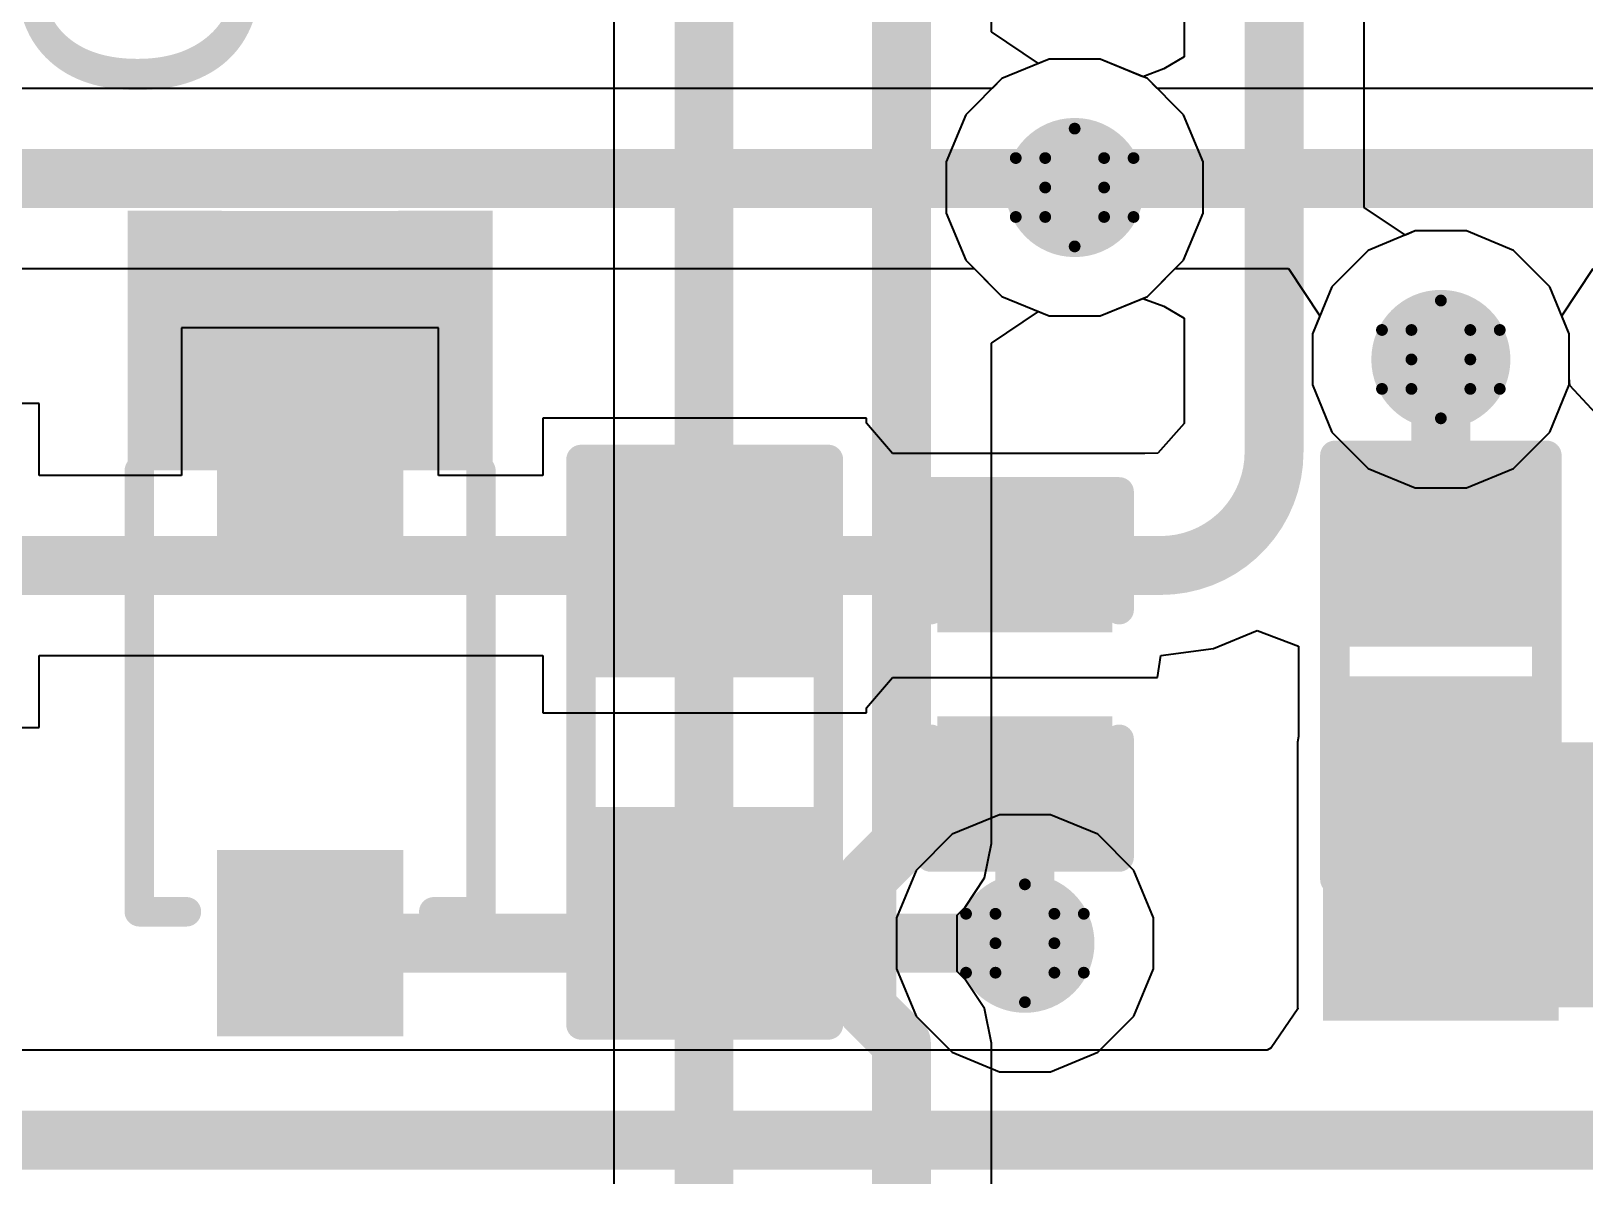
# Model space of a CAD drawing. Header units: inches. Extents: x 24 to 500, y 68 to 269.
# Drawn here: x 338.06 to 344.76, y 132.84 to 137.77 of the extents above; entities that cross this region are included whole.
import ezdxf

# ---------------------------------------------------------------- set-up
doc = ezdxf.new("R2010")
doc.units = ezdxf.units.IN
for name, color, linetype in [('Bottom Layer', 5, 'Continuous'), ('Drill Drawing', 1, 'Continuous'), ('Layer 1', 16, 'Continuous'), ('Layer 2', 76, 'Continuous'), ('Top Layer', 1, 'Continuous'), ('Top Overlay', 2, 'Continuous'), ('Top Paste', 8, 'Continuous'), ('Top Solder', 216, 'Continuous'), ('Via Holes', 16, 'Continuous')]:
    doc.layers.add(name, color=color, linetype=linetype)
doc.styles.add('Arial', font='', dxfattribs={"height": 0.2})
doc.styles.get('Arial').set_extended_font_data('Arial')

# ---------------------------------------------------------------- blocks, each defined once
blk = doc.blocks.new('LED_0402_51')
at = {"layer": 'Top Layer'}
for points in [[(-0.785, 0.36), (-0.165, 0.36), (-0.165, -0.36), (-0.785, -0.36)], [(0.165, 0.36), (0.785, 0.36), (0.785, -0.36), (0.165, -0.36)]]:
    blk.add_hatch(color=1, dxfattribs=at).paths.add_polyline_path(points)
at = {"layer": 'Top Overlay'}
blk.add_hatch(color=2, dxfattribs=at).paths.add_polyline_path([(0.94, -0.5081), (1.5496, -0.5081), (1.5496, 0.5079), (0.94, 0.5079)])
at = {"layer": 'Top Paste'}
for points in [[(-0.785, 0.36), (-0.165, 0.36), (-0.165, -0.36), (-0.785, -0.36)], [(0.165, 0.36), (0.785, 0.36), (0.785, -0.36), (0.165, -0.36)]]:
    blk.add_hatch(color=8, dxfattribs=at).paths.add_polyline_path(points)
at = {"layer": 'Top Solder'}
for points in [[(-0.8866, 0.4616), (-0.0634, 0.4616), (-0.0634, -0.4616), (-0.8866, -0.4616)], [(0.0634, 0.4616), (0.8866, 0.4616), (0.8866, -0.4616), (0.0634, -0.4616)]]:
    blk.add_hatch(color=216, dxfattribs=at).paths.add_polyline_path(points)
at = {"layer": 'Top Overlay'}
for points in [[(-0.889, -0.4572, 0.127, 0.127, 0), (-0.889, 0.4572, 0.127, 0.127, 0)], [(0.9398, 0.4572, 0.127, 0.127, 0), (-0.889, 0.4572, 0.127, 0.127, 0)], [(0.9398, -0.4572, 0.127, 0.127, 0), (0.9398, 0.4572, 0.127, 0.127, 0)], [(0.9398, -0.4572, 0.127, 0.127, 0), (-0.889, -0.4572, 0.127, 0.127, 0)]]:
    blk.add_lwpolyline(points, format="xyseb", dxfattribs=at)
for points in [[(-0.9207, 0.4572, 0.0635, 0.0635, 1), (-0.8572, 0.4572, 0.0635, 0.0635, 1)], [(-0.9207, 0.4572, 0.0635, 0.0635, 1), (-0.8572, 0.4572, 0.0635, 0.0635, 1)], [(0.908, 0.4572, 0.0635, 0.0635, 1), (0.9715, 0.4572, 0.0635, 0.0635, 1)], [(0.908, 0.4572, 0.0635, 0.0635, 1), (0.9715, 0.4572, 0.0635, 0.0635, 1)], [(-0.9207, -0.4572, 0.0635, 0.0635, 1), (-0.8572, -0.4572, 0.0635, 0.0635, 1)], [(-0.9207, -0.4572, 0.0635, 0.0635, 1), (-0.8572, -0.4572, 0.0635, 0.0635, 1)], [(0.908, -0.4572, 0.0635, 0.0635, 1), (0.9715, -0.4572, 0.0635, 0.0635, 1)], [(0.908, -0.4572, 0.0635, 0.0635, 1), (0.9715, -0.4572, 0.0635, 0.0635, 1)]]:
    blk.add_lwpolyline(points, format="xyseb", close=True, dxfattribs=at)
blk = doc.blocks.new('R___0603_144')
at = {"layer": 'Top Layer'}
for points in [[(-0.381, 0.4445), (-0.381, -0.4445), (-1.143, -0.4445), (-1.143, 0.4445)], [(1.143, 0.4445), (1.143, -0.4445), (0.381, -0.4445), (0.381, 0.4445)]]:
    blk.add_hatch(color=1, dxfattribs=at).paths.add_polyline_path(points)
at = {"layer": 'Top Paste'}
for points in [[(-0.381, 0.4445), (-0.381, -0.4445), (-1.143, -0.4445), (-1.143, 0.4445)], [(1.143, 0.4445), (1.143, -0.4445), (0.381, -0.4445), (0.381, 0.4445)]]:
    blk.add_hatch(color=8, dxfattribs=at).paths.add_polyline_path(points)
at = {"layer": 'Top Solder'}
for points in [[(-0.2794, 0.5461), (-0.2794, -0.5461), (-1.2446, -0.5461), (-1.2446, 0.5461)], [(1.2446, 0.5461), (1.2446, -0.5461), (0.2794, -0.5461), (0.2794, 0.5461)]]:
    blk.add_hatch(color=216, dxfattribs=at).paths.add_polyline_path(points)
at = {"layer": 'Top Overlay'}
for points in [[(-1.2192, 0.5334, 0.127, 0.127, 0), (1.2192, 0.5334, 0.127, 0.127, 0)], [(-1.2192, 0.5334, 0.127, 0.127, 0), (-1.2192, -0.5334, 0.127, 0.127, 0)], [(1.2192, 0.5334, 0.127, 0.127, 0), (1.2192, -0.5334, 0.127, 0.127, 0)], [(-1.2192, -0.5334, 0.127, 0.127, 0), (1.2192, -0.5334, 0.127, 0.127, 0)]]:
    blk.add_lwpolyline(points, format="xyseb", dxfattribs=at)
for points in [[(-1.251, 0.5334, 0.0635, 0.0635, 1), (-1.1875, 0.5334, 0.0635, 0.0635, 1)], [(-1.251, 0.5334, 0.0635, 0.0635, 1), (-1.1875, 0.5334, 0.0635, 0.0635, 1)], [(1.1874, 0.5334, 0.0635, 0.0635, 1), (1.2509, 0.5334, 0.0635, 0.0635, 1)], [(1.1874, 0.5334, 0.0635, 0.0635, 1), (1.2509, 0.5334, 0.0635, 0.0635, 1)], [(-1.251, -0.5334, 0.0635, 0.0635, 1), (-1.1875, -0.5334, 0.0635, 0.0635, 1)], [(-1.251, -0.5334, 0.0635, 0.0635, 1), (-1.1875, -0.5334, 0.0635, 0.0635, 1)], [(1.1874, -0.5334, 0.0635, 0.0635, 1), (1.2509, -0.5334, 0.0635, 0.0635, 1)], [(1.1874, -0.5334, 0.0635, 0.0635, 1), (1.2509, -0.5334, 0.0635, 0.0635, 1)]]:
    blk.add_lwpolyline(points, format="xyseb", close=True, dxfattribs=at)
blk = doc.blocks.new('SOD323F_202')
at = {"layer": 'Top Layer'}
for points in [[(-1.35, 0.3), (-0.75, 0.3), (-0.75, -0.3), (-1.35, -0.3)], [(0.75, 0.3), (1.35, 0.3), (1.35, -0.3), (0.75, -0.3)]]:
    blk.add_hatch(color=1, dxfattribs=at).paths.add_polyline_path(points)
at = {"layer": 'Top Overlay'}
for points in [[(0.9898, 0.3811), (2.1096, 0.3811), (2.1096, 0.7875), (0.9898, 0.7875)], [(1.4221, -0.4067), (2.1079, -0.4067), (2.1079, 0.4569), (1.4221, 0.4569)], [(0.9898, -0.7873), (2.1096, -0.7873), (2.1096, -0.3809), (0.9898, -0.3809)]]:
    blk.add_hatch(color=2, dxfattribs=at).paths.add_polyline_path(points)
at = {"layer": 'Top Paste'}
for points in [[(-1.35, 0.3), (-0.75, 0.3), (-0.75, -0.3), (-1.35, -0.3)], [(0.75, 0.3), (1.35, 0.3), (1.35, -0.3), (0.75, -0.3)]]:
    blk.add_hatch(color=8, dxfattribs=at).paths.add_polyline_path(points)
at = {"layer": 'Top Solder'}
for points in [[(-1.4516, 0.4016), (-0.6484, 0.4016), (-0.6484, -0.4016), (-1.4516, -0.4016)], [(0.6484, 0.4016), (1.4516, 0.4016), (1.4516, -0.4016), (0.6484, -0.4016)]]:
    blk.add_hatch(color=216, dxfattribs=at).paths.add_polyline_path(points)
at = {"layer": 'Top Overlay'}
for points in [[(-0.9144, 0.7366, 0.127, 0.127, 0), (0.9884, 0.7366, 0.127, 0.127, 0)], [(-0.9144, 0.7366, 0.127, 0.127, 0), (-0.9144, 0.5334, 0.127, 0.127, 0)], [(-0.9144, -0.5334, 0.127, 0.127, 0), (-0.9144, -0.7366, 0.127, 0.127, 0)], [(-0.9144, -0.7366, 0.127, 0.127, 0), (0.9884, -0.7366, 0.127, 0.127, 0)]]:
    blk.add_lwpolyline(points, format="xyseb", dxfattribs=at)
for points in [[(-0.9462, 0.7366, 0.0635, 0.0635, 1), (-0.8827, 0.7366, 0.0635, 0.0635, 1)], [(-0.9462, 0.7366, 0.0635, 0.0635, 1), (-0.8827, 0.7366, 0.0635, 0.0635, 1)], [(0.9567, 0.7366, 0.0635, 0.0635, 1), (1.0202, 0.7366, 0.0635, 0.0635, 1)], [(-0.9462, 0.5334, 0.0635, 0.0635, 1), (-0.8827, 0.5334, 0.0635, 0.0635, 1)], [(-0.9462, -0.5334, 0.0635, 0.0635, 1), (-0.8827, -0.5334, 0.0635, 0.0635, 1)], [(-0.9462, -0.7366, 0.0635, 0.0635, 1), (-0.8827, -0.7366, 0.0635, 0.0635, 1)], [(-0.9462, -0.7366, 0.0635, 0.0635, 1), (-0.8827, -0.7366, 0.0635, 0.0635, 1)], [(0.9567, -0.7366, 0.0635, 0.0635, 1), (1.0202, -0.7366, 0.0635, 0.0635, 1)]]:
    blk.add_lwpolyline(points, format="xyseb", close=True, dxfattribs=at)
blk = doc.blocks.new('C___0402_241')
at = {"layer": 'Top Layer'}
for points in [[(-0.6985, -0.3175), (-0.6985, 0.3175), (-0.2413, 0.3175), (-0.2413, -0.3175)], [(0.2413, -0.3175), (0.2413, 0.3175), (0.6985, 0.3175), (0.6985, -0.3175)]]:
    blk.add_hatch(color=1, dxfattribs=at).paths.add_polyline_path(points)
at = {"layer": 'Top Paste'}
for points in [[(-0.6985, -0.3175), (-0.6985, 0.3175), (-0.2413, 0.3175), (-0.2413, -0.3175)], [(0.2413, -0.3175), (0.2413, 0.3175), (0.6985, 0.3175), (0.6985, -0.3175)]]:
    blk.add_hatch(color=8, dxfattribs=at).paths.add_polyline_path(points)
at = {"layer": 'Top Solder'}
for points in [[(-0.7585, -0.3775), (-0.7585, 0.3775), (-0.1813, 0.3775), (-0.1813, -0.3775)], [(0.1813, -0.3775), (0.1813, 0.3775), (0.7585, 0.3775), (0.7585, -0.3775)]]:
    blk.add_hatch(color=216, dxfattribs=at).paths.add_polyline_path(points)
at = {"layer": 'Top Overlay'}
for points in [[(-0.7874, 0.4064, 0.127, 0.127, 0), (-0.7874, -0.4064, 0.127, 0.127, 0)], [(-0.7874, 0.4064, 0.127, 0.127, 0), (-0.2794, 0.4064, 0.127, 0.127, 0)], [(0.2794, 0.4064, 0.127, 0.127, 0), (0.7874, 0.4064, 0.127, 0.127, 0)], [(0.7874, 0.4064, 0.127, 0.127, 0), (0.7874, -0.4064, 0.127, 0.127, 0)], [(-0.7874, -0.4064, 0.127, 0.127, 0), (-0.2794, -0.4064, 0.127, 0.127, 0)], [(0.2794, -0.4064, 0.127, 0.127, 0), (0.7874, -0.4064, 0.127, 0.127, 0)]]:
    blk.add_lwpolyline(points, format="xyseb", dxfattribs=at)
for points in [[(-0.8192, 0.4064, 0.0635, 0.0635, 1), (-0.7557, 0.4064, 0.0635, 0.0635, 1)], [(-0.8192, 0.4064, 0.0635, 0.0635, 1), (-0.7557, 0.4064, 0.0635, 0.0635, 1)], [(-0.3112, 0.4064, 0.0635, 0.0635, 1), (-0.2477, 0.4064, 0.0635, 0.0635, 1)], [(0.2476, 0.4064, 0.0635, 0.0635, 1), (0.3111, 0.4064, 0.0635, 0.0635, 1)], [(0.7556, 0.4064, 0.0635, 0.0635, 1), (0.8191, 0.4064, 0.0635, 0.0635, 1)], [(0.7556, 0.4064, 0.0635, 0.0635, 1), (0.8191, 0.4064, 0.0635, 0.0635, 1)], [(-0.8192, -0.4064, 0.0635, 0.0635, 1), (-0.7557, -0.4064, 0.0635, 0.0635, 1)], [(-0.8192, -0.4064, 0.0635, 0.0635, 1), (-0.7557, -0.4064, 0.0635, 0.0635, 1)], [(-0.3112, -0.4064, 0.0635, 0.0635, 1), (-0.2477, -0.4064, 0.0635, 0.0635, 1)], [(0.2476, -0.4064, 0.0635, 0.0635, 1), (0.3111, -0.4064, 0.0635, 0.0635, 1)], [(0.7556, -0.4064, 0.0635, 0.0635, 1), (0.8191, -0.4064, 0.0635, 0.0635, 1)], [(0.7556, -0.4064, 0.0635, 0.0635, 1), (0.8191, -0.4064, 0.0635, 0.0635, 1)]]:
    blk.add_lwpolyline(points, format="xyseb", close=True, dxfattribs=at)

msp = doc.modelspace()

# ---------------------------------------------------------------- hatches: boundary and pattern name
at = {"layer": 'Bottom Layer'}
h = msp.add_hatch(color=5, dxfattribs=at)
edge = h.paths.add_edge_path()
edge.add_arc((342.5652, 137.0958), 0.3, 0, 360)
h = msp.add_hatch(color=5, dxfattribs=at)
edge = h.paths.add_edge_path()
edge.add_arc((344.1446, 136.3544), 0.3, 0, 360)
h = msp.add_hatch(color=5, dxfattribs=at)
edge = h.paths.add_edge_path()
edge.add_arc((342.3507, 133.8368), 0.3, 0, 360)
at = {"layer": 'Layer 1'}
h = msp.add_hatch(color=16, dxfattribs=at)
edge = h.paths.add_edge_path()
edge.add_arc((342.5652, 137.0958), 0.3, 0, 360)
h = msp.add_hatch(color=16, dxfattribs=at)
edge = h.paths.add_edge_path()
edge.add_arc((344.1446, 136.3544), 0.3, 0, 360)
h = msp.add_hatch(color=16, dxfattribs=at)
edge = h.paths.add_edge_path()
edge.add_arc((342.3507, 133.8368), 0.3, 0, 360)
at = {"layer": 'Layer 2'}
h = msp.add_hatch(color=76, dxfattribs=at)
edge = h.paths.add_edge_path()
edge.add_arc((342.5652, 137.0958), 0.3, 0, 360)
h = msp.add_hatch(color=76, dxfattribs=at)
edge = h.paths.add_edge_path()
edge.add_arc((344.1446, 136.3544), 0.3, 0, 360)
h = msp.add_hatch(color=76, dxfattribs=at)
edge = h.paths.add_edge_path()
edge.add_arc((342.3507, 133.8368), 0.3, 0, 360)
at = {"layer": 'Top Layer'}
h = msp.add_hatch(color=1, dxfattribs=at)
edge = h.paths.add_edge_path()
edge.add_arc((342.5652, 137.0958), 0.3, 0, 360)
h = msp.add_hatch(color=1, dxfattribs=at)
edge = h.paths.add_edge_path()
edge.add_arc((344.1446, 136.3544), 0.3, 0, 360)
msp.add_hatch(color=1, dxfattribs=at).paths.add_polyline_path([(343.7846, 133.5608), (345.8512, 133.5608), (345.8512, 134.7038), (343.7846, 134.7038)])
h = msp.add_hatch(color=1, dxfattribs=at)
edge = h.paths.add_edge_path()
edge.add_arc((342.3507, 133.8368), 0.3, 0, 360)
at = {"layer": 'Via Holes'}
h = msp.add_hatch(color=7, dxfattribs=at)
edge = h.paths.add_edge_path()
edge.add_arc((342.5652, 137.0958), 0.15, 0, 360)
h = msp.add_hatch(color=7, dxfattribs=at)
edge = h.paths.add_edge_path()
edge.add_arc((344.1446, 136.3544), 0.15, 0, 360)
h = msp.add_hatch(color=7, dxfattribs=at)
edge = h.paths.add_edge_path()
edge.add_arc((342.3507, 133.8368), 0.15, 0, 360)

# ---------------------------------------------------------------- linework, layer by layer
at = {"layer": 'Bottom Layer'}
for p, q in [((342.2065, 137.7666), (342.2065, 142.5464)), ((340.5784, 139.6603), (340.5784, 131.9134)), ((342.4095, 137.6309), (342.2065, 137.7666)), ((342.455, 137.6498), (342.4095, 137.6309)), ((342.6754, 137.6498), (342.455, 137.6498)), ((342.879, 137.5655), (342.6754, 137.6498)), ((342.9214, 137.5231), (342.879, 137.5655)), ((351.6376, 137.5231), (342.9214, 137.5231)), ((342.879, 136.6261), (342.999, 136.7461)), ((342.999, 136.7461), (343.4877, 136.7461)), ((343.4877, 136.7461), (343.6232, 136.5431)), ((344.666, 136.5431), (344.8015, 136.7461)), ((342.6754, 136.5418), (342.879, 136.6261)), ((342.2065, 136.425), (342.4095, 136.5606)), ((342.4095, 136.5606), (342.455, 136.5418)), ((342.455, 136.5418), (342.6754, 136.5418)), ((343.6232, 136.5431), (343.5906, 136.4646)), ((344.6986, 136.4646), (344.666, 136.5431)), ((342.2065, 134.2672), (342.2065, 136.425)), ((343.5906, 136.4646), (343.5906, 136.2442)), ((344.6986, 136.2442), (344.6986, 136.4646)), ((343.5906, 136.2442), (343.6749, 136.0405)), ((344.6143, 136.0405), (344.6986, 136.2442)), ((343.6749, 136.0405), (343.8308, 135.8847)), ((344.4584, 135.8847), (344.6143, 136.0405)), ((343.8308, 135.8847), (344.0344, 135.8004)), ((344.2548, 135.8004), (344.4584, 135.8847)), ((344.0344, 135.8004), (344.2548, 135.8004)), ((342.177, 134.1186), (342.2065, 134.2672)), ((342.0927, 133.9926), (342.177, 134.1186)), ((342.0582, 133.958), (342.0927, 133.9926)), ((342.0582, 133.7156), (342.0582, 133.958)), ((342.0927, 133.6811), (342.0582, 133.7156)), ((342.177, 133.555), (342.0927, 133.6811)), ((342.2065, 133.4064), (342.177, 133.555)), ((342.2065, 129.6084), (342.2065, 133.4064))]:
    msp.add_line(p, q, dxfattribs=at)
for points in [[(340.9668, 131.524, 0.254, 0.254, 0), (340.9668, 142.9386, 0.254, 0.254, 0)], [(341.8181, 134.2672, 0.254, 0.254, 0), (341.8181, 142.9414, 0.254, 0.254, 0)], [(342.5652, 137.0958, 0.254, 0.254, 0), (342.604, 137.1346, 0.254, 0.254, 0)], [(342.604, 137.1346, 0.254, 0.254, 0), (351.6376, 137.1346, 0.254, 0.254, 0)], [(341.6697, 134.1189, 0.254, 0.254, 0), (341.8181, 134.2672, 0.254, 0.254, 0)], [(341.6697, 133.5547, 0.254, 0.254, 0), (341.6697, 134.1189, 0.254, 0.254, 0)], [(341.6697, 133.5547, 0.254, 0.254, 0), (341.8181, 133.4064, 0.254, 0.254, 0)], [(341.8181, 128.5899, 0.254, 0.254, 0), (341.8181, 133.4064, 0.254, 0.254, 0)]]:
    msp.add_lwpolyline(points, format="xyseb", dxfattribs=at)
for points in [[(342.5405, 137.1346, 0.127, 0.127, 1), (342.6675, 137.1346, 0.127, 0.127, 1)], [(342.5405, 137.1346, 0.127, 0.127, 1), (342.6675, 137.1346, 0.127, 0.127, 1)], [(342.5017, 137.0958, 0.127, 0.127, 1), (342.6287, 137.0958, 0.127, 0.127, 1)], [(341.7546, 134.2672, 0.127, 0.127, 1), (341.8816, 134.2672, 0.127, 0.127, 1)], [(341.7546, 134.2672, 0.127, 0.127, 1), (341.8816, 134.2672, 0.127, 0.127, 1)], [(341.6062, 134.1189, 0.127, 0.127, 1), (341.7332, 134.1189, 0.127, 0.127, 1)], [(341.6062, 134.1189, 0.127, 0.127, 1), (341.7332, 134.1189, 0.127, 0.127, 1)], [(341.6062, 133.5547, 0.127, 0.127, 1), (341.7332, 133.5547, 0.127, 0.127, 1)], [(341.6062, 133.5547, 0.127, 0.127, 1), (341.7332, 133.5547, 0.127, 0.127, 1)], [(341.7546, 133.4064, 0.127, 0.127, 1), (341.8816, 133.4064, 0.127, 0.127, 1)], [(341.7546, 133.4064, 0.127, 0.127, 1), (341.8816, 133.4064, 0.127, 0.127, 1)]]:
    msp.add_lwpolyline(points, format="xyseb", close=True, dxfattribs=at)
at = {"layer": 'Drill Drawing'}
for points in [[(342.4382, 137.2228, 0.0508, 0.0508, 0), (342.5652, 137.3498, 0.0508, 0.0508, 0)], [(342.5652, 137.3498, 0.0508, 0.0508, 0), (342.6922, 137.2228, 0.0508, 0.0508, 0)], [(342.3112, 137.2228, 0.0508, 0.0508, 0), (342.4382, 137.0958, 0.0508, 0.0508, 0)], [(342.3112, 137.2228, 0.0508, 0.0508, 0), (342.4382, 137.2228, 0.0508, 0.0508, 0)], [(342.6922, 137.2228, 0.0508, 0.0508, 0), (342.8192, 137.2228, 0.0508, 0.0508, 0)], [(342.6922, 137.0958, 0.0508, 0.0508, 0), (342.8192, 137.2228, 0.0508, 0.0508, 0)], [(342.3112, 136.9688, 0.0508, 0.0508, 0), (342.4382, 137.0958, 0.0508, 0.0508, 0)], [(342.6922, 137.0958, 0.0508, 0.0508, 0), (342.8192, 136.9688, 0.0508, 0.0508, 0)], [(342.3112, 136.9688, 0.0508, 0.0508, 0), (342.4382, 136.9688, 0.0508, 0.0508, 0)], [(342.4382, 136.9688, 0.0508, 0.0508, 0), (342.5652, 136.8418, 0.0508, 0.0508, 0)], [(342.5652, 136.8418, 0.0508, 0.0508, 0), (342.6922, 136.9688, 0.0508, 0.0508, 0)], [(342.6922, 136.9688, 0.0508, 0.0508, 0), (342.8192, 136.9688, 0.0508, 0.0508, 0)], [(344.0176, 136.4814, 0.0508, 0.0508, 0), (344.1446, 136.6084, 0.0508, 0.0508, 0)], [(344.1446, 136.6084, 0.0508, 0.0508, 0), (344.2716, 136.4814, 0.0508, 0.0508, 0)], [(343.8906, 136.4814, 0.0508, 0.0508, 0), (344.0176, 136.3544, 0.0508, 0.0508, 0)], [(343.8906, 136.4814, 0.0508, 0.0508, 0), (344.0176, 136.4814, 0.0508, 0.0508, 0)], [(344.2716, 136.4814, 0.0508, 0.0508, 0), (344.3986, 136.4814, 0.0508, 0.0508, 0)], [(344.2716, 136.3544, 0.0508, 0.0508, 0), (344.3986, 136.4814, 0.0508, 0.0508, 0)], [(343.8906, 136.2274, 0.0508, 0.0508, 0), (344.0176, 136.3544, 0.0508, 0.0508, 0)], [(344.2716, 136.3544, 0.0508, 0.0508, 0), (344.3986, 136.2274, 0.0508, 0.0508, 0)], [(343.8906, 136.2274, 0.0508, 0.0508, 0), (344.0176, 136.2274, 0.0508, 0.0508, 0)], [(344.0176, 136.2274, 0.0508, 0.0508, 0), (344.1446, 136.1004, 0.0508, 0.0508, 0)], [(344.1446, 136.1004, 0.0508, 0.0508, 0), (344.2716, 136.2274, 0.0508, 0.0508, 0)], [(344.2716, 136.2274, 0.0508, 0.0508, 0), (344.3986, 136.2274, 0.0508, 0.0508, 0)], [(342.2237, 133.9638, 0.0508, 0.0508, 0), (342.3507, 134.0908, 0.0508, 0.0508, 0)], [(342.3507, 134.0908, 0.0508, 0.0508, 0), (342.4777, 133.9638, 0.0508, 0.0508, 0)], [(342.0967, 133.9638, 0.0508, 0.0508, 0), (342.2237, 133.8368, 0.0508, 0.0508, 0)], [(342.0967, 133.9638, 0.0508, 0.0508, 0), (342.2237, 133.9638, 0.0508, 0.0508, 0)], [(342.4777, 133.9638, 0.0508, 0.0508, 0), (342.6047, 133.9638, 0.0508, 0.0508, 0)], [(342.4777, 133.8368, 0.0508, 0.0508, 0), (342.6047, 133.9638, 0.0508, 0.0508, 0)], [(342.0967, 133.7098, 0.0508, 0.0508, 0), (342.2237, 133.8368, 0.0508, 0.0508, 0)], [(342.4777, 133.8368, 0.0508, 0.0508, 0), (342.6047, 133.7098, 0.0508, 0.0508, 0)], [(342.0967, 133.7098, 0.0508, 0.0508, 0), (342.2237, 133.7098, 0.0508, 0.0508, 0)], [(342.2237, 133.7098, 0.0508, 0.0508, 0), (342.3507, 133.5828, 0.0508, 0.0508, 0)], [(342.3507, 133.5828, 0.0508, 0.0508, 0), (342.4777, 133.7098, 0.0508, 0.0508, 0)], [(342.4777, 133.7098, 0.0508, 0.0508, 0), (342.6047, 133.7098, 0.0508, 0.0508, 0)]]:
    msp.add_lwpolyline(points, format="xyseb", dxfattribs=at)
for points in [[(342.5525, 137.3498, 0.0254, 0.0254, 1), (342.5779, 137.3498, 0.0254, 0.0254, 1)], [(342.5525, 137.3498, 0.0254, 0.0254, 1), (342.5779, 137.3498, 0.0254, 0.0254, 1)], [(342.2985, 137.2228, 0.0254, 0.0254, 1), (342.3239, 137.2228, 0.0254, 0.0254, 1)], [(342.2985, 137.2228, 0.0254, 0.0254, 1), (342.3239, 137.2228, 0.0254, 0.0254, 1)], [(342.4255, 137.2228, 0.0254, 0.0254, 1), (342.4509, 137.2228, 0.0254, 0.0254, 1)], [(342.4255, 137.2228, 0.0254, 0.0254, 1), (342.4509, 137.2228, 0.0254, 0.0254, 1)], [(342.6795, 137.2228, 0.0254, 0.0254, 1), (342.7049, 137.2228, 0.0254, 0.0254, 1)], [(342.6795, 137.2228, 0.0254, 0.0254, 1), (342.7049, 137.2228, 0.0254, 0.0254, 1)], [(342.8065, 137.2228, 0.0254, 0.0254, 1), (342.8319, 137.2228, 0.0254, 0.0254, 1)], [(342.8065, 137.2228, 0.0254, 0.0254, 1), (342.8319, 137.2228, 0.0254, 0.0254, 1)], [(342.4255, 137.0958, 0.0254, 0.0254, 1), (342.4509, 137.0958, 0.0254, 0.0254, 1)], [(342.4255, 137.0958, 0.0254, 0.0254, 1), (342.4509, 137.0958, 0.0254, 0.0254, 1)], [(342.6795, 137.0958, 0.0254, 0.0254, 1), (342.7049, 137.0958, 0.0254, 0.0254, 1)], [(342.6795, 137.0958, 0.0254, 0.0254, 1), (342.7049, 137.0958, 0.0254, 0.0254, 1)], [(342.2985, 136.9688, 0.0254, 0.0254, 1), (342.3239, 136.9688, 0.0254, 0.0254, 1)], [(342.2985, 136.9688, 0.0254, 0.0254, 1), (342.3239, 136.9688, 0.0254, 0.0254, 1)], [(342.4255, 136.9688, 0.0254, 0.0254, 1), (342.4509, 136.9688, 0.0254, 0.0254, 1)], [(342.4255, 136.9688, 0.0254, 0.0254, 1), (342.4509, 136.9688, 0.0254, 0.0254, 1)], [(342.6795, 136.9688, 0.0254, 0.0254, 1), (342.7049, 136.9688, 0.0254, 0.0254, 1)], [(342.6795, 136.9688, 0.0254, 0.0254, 1), (342.7049, 136.9688, 0.0254, 0.0254, 1)], [(342.8065, 136.9688, 0.0254, 0.0254, 1), (342.8319, 136.9688, 0.0254, 0.0254, 1)], [(342.8065, 136.9688, 0.0254, 0.0254, 1), (342.8319, 136.9688, 0.0254, 0.0254, 1)], [(342.5525, 136.8418, 0.0254, 0.0254, 1), (342.5779, 136.8418, 0.0254, 0.0254, 1)], [(342.5525, 136.8418, 0.0254, 0.0254, 1), (342.5779, 136.8418, 0.0254, 0.0254, 1)], [(344.1319, 136.6084, 0.0254, 0.0254, 1), (344.1573, 136.6084, 0.0254, 0.0254, 1)], [(344.1319, 136.6084, 0.0254, 0.0254, 1), (344.1573, 136.6084, 0.0254, 0.0254, 1)], [(343.8779, 136.4814, 0.0254, 0.0254, 1), (343.9033, 136.4814, 0.0254, 0.0254, 1)], [(343.8779, 136.4814, 0.0254, 0.0254, 1), (343.9033, 136.4814, 0.0254, 0.0254, 1)], [(344.0049, 136.4814, 0.0254, 0.0254, 1), (344.0303, 136.4814, 0.0254, 0.0254, 1)], [(344.0049, 136.4814, 0.0254, 0.0254, 1), (344.0303, 136.4814, 0.0254, 0.0254, 1)], [(344.2589, 136.4814, 0.0254, 0.0254, 1), (344.2843, 136.4814, 0.0254, 0.0254, 1)], [(344.2589, 136.4814, 0.0254, 0.0254, 1), (344.2843, 136.4814, 0.0254, 0.0254, 1)], [(344.3859, 136.4814, 0.0254, 0.0254, 1), (344.4113, 136.4814, 0.0254, 0.0254, 1)], [(344.3859, 136.4814, 0.0254, 0.0254, 1), (344.4113, 136.4814, 0.0254, 0.0254, 1)], [(344.0049, 136.3544, 0.0254, 0.0254, 1), (344.0303, 136.3544, 0.0254, 0.0254, 1)], [(344.0049, 136.3544, 0.0254, 0.0254, 1), (344.0303, 136.3544, 0.0254, 0.0254, 1)], [(344.2589, 136.3544, 0.0254, 0.0254, 1), (344.2843, 136.3544, 0.0254, 0.0254, 1)], [(344.2589, 136.3544, 0.0254, 0.0254, 1), (344.2843, 136.3544, 0.0254, 0.0254, 1)], [(343.8779, 136.2274, 0.0254, 0.0254, 1), (343.9033, 136.2274, 0.0254, 0.0254, 1)], [(343.8779, 136.2274, 0.0254, 0.0254, 1), (343.9033, 136.2274, 0.0254, 0.0254, 1)], [(344.0049, 136.2274, 0.0254, 0.0254, 1), (344.0303, 136.2274, 0.0254, 0.0254, 1)], [(344.0049, 136.2274, 0.0254, 0.0254, 1), (344.0303, 136.2274, 0.0254, 0.0254, 1)], [(344.2589, 136.2274, 0.0254, 0.0254, 1), (344.2843, 136.2274, 0.0254, 0.0254, 1)], [(344.2589, 136.2274, 0.0254, 0.0254, 1), (344.2843, 136.2274, 0.0254, 0.0254, 1)], [(344.3859, 136.2274, 0.0254, 0.0254, 1), (344.4113, 136.2274, 0.0254, 0.0254, 1)], [(344.3859, 136.2274, 0.0254, 0.0254, 1), (344.4113, 136.2274, 0.0254, 0.0254, 1)], [(344.1319, 136.1004, 0.0254, 0.0254, 1), (344.1573, 136.1004, 0.0254, 0.0254, 1)], [(344.1319, 136.1004, 0.0254, 0.0254, 1), (344.1573, 136.1004, 0.0254, 0.0254, 1)], [(342.338, 134.0908, 0.0254, 0.0254, 1), (342.3634, 134.0908, 0.0254, 0.0254, 1)], [(342.338, 134.0908, 0.0254, 0.0254, 1), (342.3634, 134.0908, 0.0254, 0.0254, 1)], [(342.084, 133.9638, 0.0254, 0.0254, 1), (342.1094, 133.9638, 0.0254, 0.0254, 1)], [(342.084, 133.9638, 0.0254, 0.0254, 1), (342.1094, 133.9638, 0.0254, 0.0254, 1)], [(342.211, 133.9638, 0.0254, 0.0254, 1), (342.2364, 133.9638, 0.0254, 0.0254, 1)], [(342.211, 133.9638, 0.0254, 0.0254, 1), (342.2364, 133.9638, 0.0254, 0.0254, 1)], [(342.465, 133.9638, 0.0254, 0.0254, 1), (342.4904, 133.9638, 0.0254, 0.0254, 1)], [(342.465, 133.9638, 0.0254, 0.0254, 1), (342.4904, 133.9638, 0.0254, 0.0254, 1)], [(342.592, 133.9638, 0.0254, 0.0254, 1), (342.6174, 133.9638, 0.0254, 0.0254, 1)], [(342.592, 133.9638, 0.0254, 0.0254, 1), (342.6174, 133.9638, 0.0254, 0.0254, 1)], [(342.211, 133.8368, 0.0254, 0.0254, 1), (342.2364, 133.8368, 0.0254, 0.0254, 1)], [(342.211, 133.8368, 0.0254, 0.0254, 1), (342.2364, 133.8368, 0.0254, 0.0254, 1)], [(342.465, 133.8368, 0.0254, 0.0254, 1), (342.4904, 133.8368, 0.0254, 0.0254, 1)], [(342.465, 133.8368, 0.0254, 0.0254, 1), (342.4904, 133.8368, 0.0254, 0.0254, 1)], [(342.084, 133.7098, 0.0254, 0.0254, 1), (342.1094, 133.7098, 0.0254, 0.0254, 1)], [(342.084, 133.7098, 0.0254, 0.0254, 1), (342.1094, 133.7098, 0.0254, 0.0254, 1)], [(342.211, 133.7098, 0.0254, 0.0254, 1), (342.2364, 133.7098, 0.0254, 0.0254, 1)], [(342.211, 133.7098, 0.0254, 0.0254, 1), (342.2364, 133.7098, 0.0254, 0.0254, 1)], [(342.465, 133.7098, 0.0254, 0.0254, 1), (342.4904, 133.7098, 0.0254, 0.0254, 1)], [(342.465, 133.7098, 0.0254, 0.0254, 1), (342.4904, 133.7098, 0.0254, 0.0254, 1)], [(342.592, 133.7098, 0.0254, 0.0254, 1), (342.6174, 133.7098, 0.0254, 0.0254, 1)], [(342.592, 133.7098, 0.0254, 0.0254, 1), (342.6174, 133.7098, 0.0254, 0.0254, 1)], [(342.338, 133.5828, 0.0254, 0.0254, 1), (342.3634, 133.5828, 0.0254, 0.0254, 1)], [(342.338, 133.5828, 0.0254, 0.0254, 1), (342.3634, 133.5828, 0.0254, 0.0254, 1)]]:
    msp.add_lwpolyline(points, format="xyseb", close=True, dxfattribs=at)
at = {"layer": 'Layer 1'}
for p, q in [((342.455, 137.6498), (342.2514, 137.5655)), ((342.6754, 137.6498), (342.455, 137.6498)), ((342.879, 137.5655), (342.6754, 137.6498)), ((342.2514, 137.5655), (342.0956, 137.4096)), ((343.0349, 137.4096), (342.879, 137.5655)), ((342.0956, 137.4096), (342.0112, 137.206)), ((343.1192, 137.206), (343.0349, 137.4096)), ((342.0112, 137.206), (342.0112, 136.9856)), ((343.1192, 136.9856), (343.1192, 137.206)), ((342.0112, 136.9856), (342.0956, 136.782)), ((343.0349, 136.782), (343.1192, 136.9856)), ((344.0344, 136.9084), (343.8308, 136.824)), ((344.2548, 136.9084), (344.0344, 136.9084)), ((344.4584, 136.824), (344.2548, 136.9084)), ((342.0956, 136.782), (342.2514, 136.6261)), ((342.879, 136.6261), (343.0349, 136.782)), ((343.8308, 136.824), (343.6749, 136.6682)), ((344.6143, 136.6682), (344.4584, 136.824)), ((342.2514, 136.6261), (342.455, 136.5418)), ((342.6754, 136.5418), (342.879, 136.6261)), ((343.6749, 136.6682), (343.5906, 136.4646)), ((344.6986, 136.4646), (344.6143, 136.6682)), ((342.455, 136.5418), (342.6754, 136.5418)), ((343.5906, 136.4646), (343.5906, 136.2442)), ((344.6986, 136.2442), (344.6986, 136.4646)), ((343.5906, 136.2442), (343.6749, 136.0405)), ((344.6143, 136.0405), (344.6986, 136.2442)), ((343.6749, 136.0405), (343.8308, 135.8847)), ((344.4584, 135.8847), (344.6143, 136.0405)), ((343.8308, 135.8847), (344.0344, 135.8004)), ((344.2548, 135.8004), (344.4584, 135.8847)), ((344.0344, 135.8004), (344.2548, 135.8004))]:
    msp.add_line(p, q, dxfattribs=at)
at = {"layer": 'Layer 2'}
for p, q in [((342.455, 137.6498), (342.2514, 137.5655)), ((342.6754, 137.6498), (342.455, 137.6498)), ((342.879, 137.5655), (342.6754, 137.6498)), ((342.2514, 137.5655), (342.0956, 137.4096)), ((343.0349, 137.4096), (342.879, 137.5655)), ((342.0956, 137.4096), (342.0112, 137.206)), ((343.1192, 137.206), (343.0349, 137.4096)), ((342.0112, 137.206), (342.0112, 136.9856)), ((343.1192, 136.9856), (343.1192, 137.206)), ((342.0112, 136.9856), (342.0956, 136.782)), ((343.0349, 136.782), (343.1192, 136.9856)), ((342.0956, 136.782), (342.2514, 136.6261)), ((342.879, 136.6261), (343.0349, 136.782)), ((342.2514, 136.6261), (342.455, 136.5418)), ((342.6754, 136.5418), (342.879, 136.6261)), ((342.455, 136.5418), (342.6754, 136.5418)), ((342.2405, 134.3908), (342.0369, 134.3065)), ((342.4609, 134.3908), (342.2405, 134.3908)), ((342.6645, 134.3065), (342.4609, 134.3908)), ((342.0369, 134.3065), (341.8811, 134.1506)), ((342.8204, 134.1506), (342.6645, 134.3065)), ((341.8811, 134.1506), (341.7967, 133.947)), ((342.9047, 133.947), (342.8204, 134.1506)), ((341.7967, 133.947), (341.7967, 133.7266)), ((342.9047, 133.7266), (342.9047, 133.947)), ((341.7967, 133.7266), (341.8811, 133.523)), ((342.8204, 133.523), (342.9047, 133.7266)), ((341.8811, 133.523), (342.0369, 133.3672)), ((342.6645, 133.3672), (342.8204, 133.523)), ((342.0369, 133.3672), (342.2405, 133.2828)), ((342.4609, 133.2828), (342.6645, 133.3672)), ((342.2405, 133.2828), (342.4609, 133.2828))]:
    msp.add_line(p, q, dxfattribs=at)
at = {"layer": 'Top Layer'}
for p, q in [((343.0368, 140.4066), (343.0368, 137.6592)), ((343.8137, 137.0094), (343.8137, 140.4066)), ((342.455, 137.6498), (342.2514, 137.5655)), ((342.6754, 137.6498), (342.455, 137.6498)), ((342.859, 137.5738), (342.6754, 137.6498)), ((343.0368, 137.6592), (342.9504, 137.6078)), ((342.2514, 137.5655), (342.209, 137.5231)), ((342.9504, 137.6078), (342.859, 137.5738)), ((342.209, 137.5231), (305.9684, 137.5231)), ((343.9915, 136.8906), (343.8137, 137.0094)), ((344.0344, 136.9084), (343.9915, 136.8906)), ((344.2548, 136.9084), (344.0344, 136.9084)), ((344.4584, 136.824), (344.2548, 136.9084)), ((344.6143, 136.6682), (344.4584, 136.824)), ((305.9684, 136.7461), (342.1314, 136.7461)), ((342.1314, 136.7461), (342.2514, 136.6261)), ((342.2514, 136.6261), (342.455, 136.5418)), ((344.6986, 136.4646), (344.6143, 136.6682)), ((342.6754, 136.5418), (342.859, 136.6178)), ((342.859, 136.6178), (342.9504, 136.5837)), ((342.9504, 136.5837), (343.0368, 136.5324)), ((342.455, 136.5418), (342.6754, 136.5418)), ((343.0368, 136.5324), (343.0368, 136.0787)), ((339.8218, 136.4908), (338.7138, 136.4908)), ((338.7138, 136.4908), (338.7138, 135.8542)), ((339.8218, 135.8542), (339.8218, 136.4908)), ((344.6986, 136.2746), (344.6986, 136.4646)), ((344.7004, 136.2422), (344.6986, 136.2746)), ((344.8317, 136.1008), (344.7004, 136.2422)), ((338.0994, 136.1643), (336.8294, 136.1643)), ((338.0994, 135.8542), (338.0994, 136.1643)), ((341.6681, 136.1008), (340.2711, 136.1008)), ((340.2711, 136.1008), (340.2711, 135.8542)), ((341.6681, 136.0801), (341.6681, 136.1008)), ((341.7792, 135.9484), (341.6681, 136.0801)), ((343.0368, 136.0787), (342.9241, 135.9505)), ((342.868, 135.9484), (341.7792, 135.9484)), ((342.9241, 135.9505), (342.868, 135.9484)), ((338.7138, 135.8542), (338.0994, 135.8542)), ((340.2711, 135.8542), (339.8218, 135.8542)), ((343.1634, 135.1072), (343.3528, 135.1856)), ((343.3528, 135.1856), (343.5302, 135.1183)), ((342.9363, 135.0773), (343.1634, 135.1072)), ((343.5302, 135.1183), (343.5306, 135.1181)), ((343.5306, 135.1181), (343.5306, 134.7288)), ((338.0994, 134.7673), (338.0994, 135.0773)), ((338.0994, 135.0773), (340.2711, 135.0773)), ((340.2711, 135.0773), (340.2711, 134.8308)), ((342.9222, 134.9832), (342.9363, 135.0773)), ((341.6681, 134.8514), (341.7792, 134.9832)), ((341.7792, 134.9832), (342.9222, 134.9832)), ((340.2711, 134.8308), (341.6681, 134.8308)), ((341.6681, 134.8308), (341.6681, 134.8514)), ((336.8294, 134.7673), (338.0994, 134.7673)), ((343.5306, 134.7288), (343.5256, 134.7038)), ((343.5256, 134.7038), (343.5256, 133.5608)), ((343.5271, 133.5533), (343.412, 133.3853)), ((343.5256, 133.5608), (343.5271, 133.5533)), ((343.395, 133.3755), (330.7473, 133.3755)), ((343.412, 133.3853), (343.395, 133.3755))]:
    msp.add_line(p, q, dxfattribs=at)
for points in [[(343.4252, 135.9547, 0.254, 0.254, 0), (343.4252, 141.4406, 0.254, 0.254, 0)], [(305.9684, 137.1346, 0.254, 0.254, 0), (342.5264, 137.1346, 0.254, 0.254, 0)], [(342.5264, 137.1346, 0.254, 0.254, 0), (342.5652, 137.0958, 0.254, 0.254, 0)], [(344.1446, 135.5268, 0.254, 0.254, 0), (344.1446, 136.3544, 0.254, 0.254, 0)], [(339.2678, 135.4658, 0.254, 0.254, 0), (339.2678, 135.9368, 0.254, 0.254, 0)], [(343.4252, 135.9547, 0.254, 0.254, -0.414214), (342.9363, 135.4658, 0.254, 0.254, 0)], [(337.4644, 135.4658, 0.254, 0.254, 0), (339.2678, 135.4658, 0.254, 0.254, 0)], [(339.2678, 135.4658, 0.254, 0.254, 0), (340.8852, 135.4658, 0.254, 0.254, 0)], [(340.9696, 135.4658, 0.254, 0.254, 0), (342.3507, 135.4658, 0.254, 0.254, 0)], [(342.3507, 135.4658, 0.254, 0.254, 0), (342.9363, 135.4658, 0.254, 0.254, 0)], [(342.3507, 133.8368, 0.254, 0.254, 0), (342.3507, 134.526, 0.254, 0.254, 0)], [(340.8646, 133.8368, 0.254, 0.254, 0), (340.9696, 133.9418, 0.254, 0.254, 0)], [(340.9696, 133.9418, 0.254, 0.254, 0), (341.0746, 133.8368, 0.254, 0.254, 0)], [(339.2678, 133.8368, 0.254, 0.254, 0), (340.8646, 133.8368, 0.254, 0.254, 0)], [(341.0746, 133.8368, 0.254, 0.254, 0), (342.3507, 133.8368, 0.254, 0.254, 0)], [(286.0687, 132.9871, 0.254, 0.254, 0), (358.5081, 132.9871, 0.254, 0.254, 0)]]:
    msp.add_lwpolyline(points, format="xyseb", dxfattribs=at)
for points in [[(342.4629, 137.1346, 0.127, 0.127, 1), (342.5899, 137.1346, 0.127, 0.127, 1)], [(342.4629, 137.1346, 0.127, 0.127, 1), (342.5899, 137.1346, 0.127, 0.127, 1)], [(342.5017, 137.0958, 0.127, 0.127, 1), (342.6287, 137.0958, 0.127, 0.127, 1)], [(344.0811, 136.3544, 0.127, 0.127, 1), (344.2081, 136.3544, 0.127, 0.127, 1)], [(339.2043, 135.9368, 0.127, 0.127, 1), (339.3313, 135.9368, 0.127, 0.127, 1)], [(343.3617, 135.9547, 0.127, 0.127, 1), (343.4887, 135.9547, 0.127, 0.127, 1)], [(343.3617, 135.9547, 0.127, 0.127, 1), (343.4887, 135.9547, 0.127, 0.127, 1)], [(344.0811, 135.5268, 0.127, 0.127, 1), (344.2081, 135.5268, 0.127, 0.127, 1)], [(339.2043, 135.4658, 0.127, 0.127, 1), (339.3313, 135.4658, 0.127, 0.127, 1)], [(339.2043, 135.4658, 0.127, 0.127, 1), (339.3313, 135.4658, 0.127, 0.127, 1)], [(339.2043, 135.4658, 0.127, 0.127, 1), (339.3313, 135.4658, 0.127, 0.127, 1)], [(340.8217, 135.4658, 0.127, 0.127, 1), (340.9487, 135.4658, 0.127, 0.127, 1)], [(340.9061, 135.4658, 0.127, 0.127, 1), (341.0331, 135.4658, 0.127, 0.127, 1)], [(342.2872, 135.4658, 0.127, 0.127, 1), (342.4142, 135.4658, 0.127, 0.127, 1)], [(342.2872, 135.4658, 0.127, 0.127, 1), (342.4142, 135.4658, 0.127, 0.127, 1)], [(342.8728, 135.4658, 0.127, 0.127, 1), (342.9998, 135.4658, 0.127, 0.127, 1)], [(342.8728, 135.4658, 0.127, 0.127, 1), (342.9998, 135.4658, 0.127, 0.127, 1)], [(342.2872, 134.526, 0.127, 0.127, 1), (342.4142, 134.526, 0.127, 0.127, 1)], [(340.9061, 133.9418, 0.127, 0.127, 1), (341.0331, 133.9418, 0.127, 0.127, 1)], [(340.9061, 133.9418, 0.127, 0.127, 1), (341.0331, 133.9418, 0.127, 0.127, 1)], [(339.2043, 133.8368, 0.127, 0.127, 1), (339.3313, 133.8368, 0.127, 0.127, 1)], [(340.8011, 133.8368, 0.127, 0.127, 1), (340.9281, 133.8368, 0.127, 0.127, 1)], [(340.8011, 133.8368, 0.127, 0.127, 1), (340.9281, 133.8368, 0.127, 0.127, 1)], [(341.0111, 133.8368, 0.127, 0.127, 1), (341.1381, 133.8368, 0.127, 0.127, 1)], [(341.0111, 133.8368, 0.127, 0.127, 1), (341.1381, 133.8368, 0.127, 0.127, 1)], [(342.2872, 133.8368, 0.127, 0.127, 1), (342.4142, 133.8368, 0.127, 0.127, 1)], [(342.2872, 133.8368, 0.127, 0.127, 1), (342.4142, 133.8368, 0.127, 0.127, 1)]]:
    msp.add_lwpolyline(points, format="xyseb", close=True, dxfattribs=at)

# ---------------------------------------------------------------- block references
for name, p, rotation in [('SOD323F_202', (339.2678, 134.8868), 90), ('R___0603_144', (340.9696, 134.7038), 90), ('LED_0402_51', (344.1446, 135.0518), 270), ('C___0402_241', (342.3507, 134.9959), 90)]:
    msp.add_blockref(name, p, dxfattribs=dict(rotation=rotation))

# ---------------------------------------------------------------- texts
at = {"layer": 'Top Overlay', "style": 'Arial'}
msp.add_text('C30', height=1.016, rotation=90, dxfattribs=at).set_placement((339.036, 137.4441))

doc.saveas('drawing.dxf')
